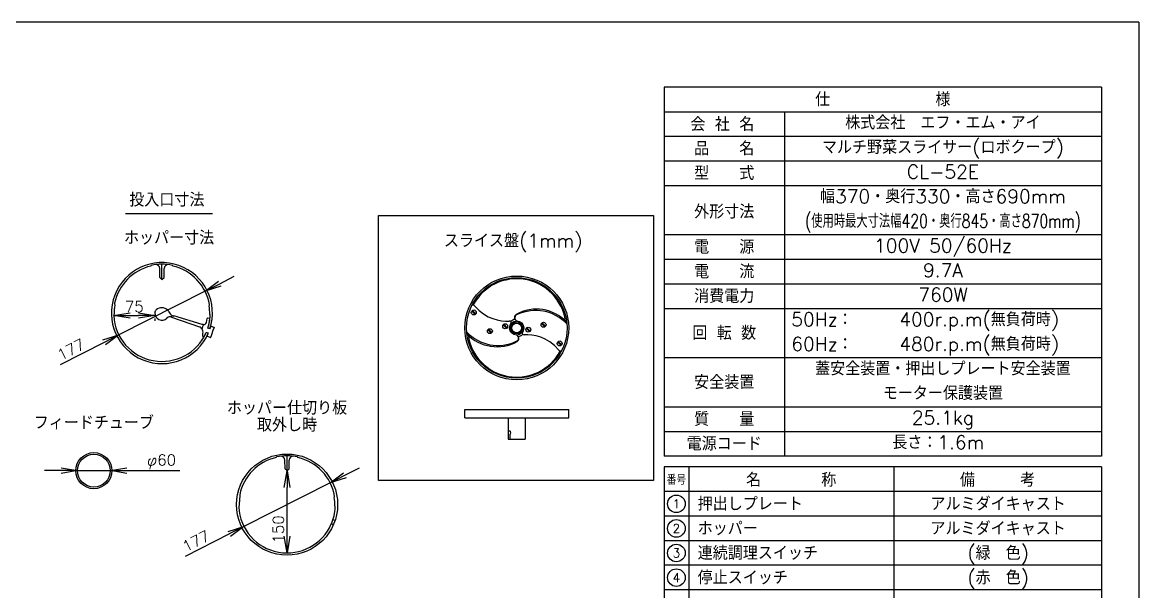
# Model space of a CAD drawing. Extents: x 230 to 4050, y 0 to 2754.
# Drawn here: x 2008 to 4050, y 1712 to 2754 of the extents above; entities that cross this region are included whole.
import ezdxf
from ezdxf.enums import TextEntityAlignment as Align

# ---------------------------------------------------------------- set-up
doc = ezdxf.new("R2010")
doc.units = 0
doc.header["$LTSCALE"] = 2
doc.layers.get('0').update_dxf_attribs({"linetype": 'CONTINUOUS'})
doc.layers.get('DEFPOINTS').update_dxf_attribs({"linetype": 'CONTINUOUS'})
for name, color, linetype in [('DANMEN', 7, 'CONTINUOUS'), ('SIYOU', 7, 'CONTINUOUS'), ('SUNPOU', 7, 'CONTINUOUS'), ('WAKU', 7, 'CONTINUOUS')]:
    doc.layers.add(name, color=color, linetype=linetype)
doc.styles.get("Standard").update_dxf_attribs({"font": 'romans.shx', "bigfont": 'extfont.shx'})
doc.dimstyles.get("Standard").update_dxf_attribs({"dimscale": 10, "dimtxt": 2, "dimasz": 3, "dimexe": 1, "dimexo": 1, "dimgap": 0.6, "dimtad": 3, "dimdec": 0, "dimzin": 0, "dimdsep": 46, "dimtxsty": 'STANDARD', "dimblk1": 'OPEN', "dimblk2": 'OPEN', "dimsah": 1, "dimcen": 1.5, "dimadec": 0, "dimazin": 0, "dimtfac": 1, "dimtdec": 0, "dimtmove": 0, "dimatfit": 0, "dimldrblk": 'DOTSMALL', "dimfxl": 1, "dimtvp": 1, "dimtolj": 1, "dimtzin": 0, "dimarcsym": 0})

# ---------------------------------------------------------------- blocks, each defined once
blk = doc.blocks.new('_OPEN')
at = {"color": 0, "linetype": 'ByBlock'}
for p, q in [((-1, 0.167), (0, 0)), ((0, 0), (-1, -0.167)), ((0, 0), (-1, 0))]:
    blk.add_line(p, q, dxfattribs=at)
blk = doc.blocks.new('*D2')
at = {"layer": 'DEFPOINTS', "color": 0}
for p in [(2175.3, 2217.2), (2250.6, 2221.5), (2250.6, 2217.2)]:
    blk.add_point(p, dxfattribs=at)
at = {"layer": 'SUNPOU', "color": 0, "lineweight": -2}
for p, q in [((2205.3, 2217.2), (2220.6, 2217.2)), ((2250.6, 2211.5), (2250.6, 2207.2))]:
    blk.add_line(p, q, dxfattribs=at)
at = {"layer": 'SUNPOU', "color": 0, "lineweight": -2, "xscale": 30, "yscale": 30, "zscale": 30, "rotation": 180}
blk.add_blockref('_OPEN', (2175.3, 2217.2), dxfattribs=at)
at = {"layer": 'SUNPOU', "color": 0, "lineweight": -2, "xscale": 30, "yscale": 30, "zscale": 30}
blk.add_blockref('_OPEN', (2250.6, 2217.2), dxfattribs=at)
at = {"layer": 'SUNPOU', "color": 0, "insert": (2213, 2233.2), "char_height": 20, "attachment_point": 5}
blk.add_mtext('\\A1;75', dxfattribs=at)
blk = doc.blocks.new('_DotSmall')
at = {"color": 0, "linetype": 'ByBlock', "const_width": 0.5}
blk.add_lwpolyline([(-0.0625, 0, 1), (0.0625, 0, 1)], format="xyb", close=True, dxfattribs=at)
blk = doc.blocks.new('*D3')
at = {"layer": 'DEFPOINTS', "color": 0}
for p in [(2492.4, 1932.7), (2492.4, 1932.7), (2492.4, 1783.1)]:
    blk.add_point(p, dxfattribs=at)
at = {"layer": 'SUNPOU', "color": 0, "lineweight": -2}
for p, q in [((2502.4, 1932.7), (2502.4, 1932.7)), ((2492.4, 1813.1), (2492.4, 1902.7)), ((2502.4, 1783.1), (2502.4, 1783.1))]:
    blk.add_line(p, q, dxfattribs=at)
at = {"layer": 'SUNPOU', "color": 0, "lineweight": -2, "xscale": 30, "yscale": 30, "zscale": 30}
for p, rotation in [((2492.4, 1932.7), 90), ((2492.4, 1783.1), 270)]:
    blk.add_blockref('_OPEN', p, dxfattribs=dict(at, rotation=rotation))
at = {"layer": 'SUNPOU', "color": 0, "insert": (2476.4, 1825.7), "char_height": 20, "attachment_point": 5, "rotation": 90}
blk.add_mtext('\\A1;150', dxfattribs=at)
blk = doc.blocks.new('*D4')
at = {"layer": 'DEFPOINTS', "color": 0}
for p in [(2109.1, 1933.3), (2169.1, 1933.3), (2169.1, 1933.3)]:
    blk.add_point(p, dxfattribs=at)
at = {"layer": 'SUNPOU', "color": 0, "lineweight": -2}
for p, q in [((2109.1, 1943.3), (2109.1, 1943.3)), ((2079.1, 1933.3), (2049.1, 1933.3)), ((2109.1, 1933.3), (2169.1, 1933.3)), ((2199.1, 1933.3), (2296.4, 1933.3))]:
    blk.add_line(p, q, dxfattribs=at)
at = {"layer": 'SUNPOU', "color": 0, "lineweight": -2, "xscale": 30, "yscale": 30, "zscale": 30}
blk.add_blockref('_OPEN', (2109.1, 1933.3), dxfattribs=at)
at = {"layer": 'SUNPOU', "color": 0, "lineweight": -2, "xscale": 30, "yscale": 30, "zscale": 30, "rotation": 180}
blk.add_blockref('_OPEN', (2169.1, 1933.3), dxfattribs=at)
at = {"layer": 'SUNPOU', "color": 0, "insert": (2262.8, 1949.3), "char_height": 20, "attachment_point": 5}
blk.add_mtext('\\A1;φ60', dxfattribs=at)
blk = doc.blocks.new('*D27')
at = {"layer": 'DEFPOINTS', "color": 0}
for p in [(2571.3, 1911.2), (2571.3, 1911.2), (2413.6, 1831)]:
    blk.add_point(p, dxfattribs=at)
at = {"layer": 'SUNPOU', "color": 0, "lineweight": -2}
for p, q in [((2598, 1924.7), (2624.8, 1938.3)), ((2571.3, 1911.2), (2413.6, 1831)), ((2386.9, 1817.4), (2306.1, 1776.4))]:
    blk.add_line(p, q, dxfattribs=at)
at = {"layer": 'SUNPOU', "color": 0, "lineweight": -2, "xscale": 30, "yscale": 30, "zscale": 30}
for p, rotation in [((2571.3, 1911.2), 206.9391639918766), ((2413.6, 1831), 26.93916399187654)]:
    blk.add_blockref('_OPEN', p, dxfattribs=dict(at, rotation=rotation))
at = {"layer": 'SUNPOU', "color": 0, "insert": (2325.9, 1804.4), "char_height": 20, "attachment_point": 5, "rotation": 26.9392}
blk.add_mtext('\\A1;177', dxfattribs=at)
blk = doc.blocks.new('*D28')
at = {"layer": 'DEFPOINTS', "color": 0}
for p in [(2342.5, 2261.6), (2342.5, 2261.6), (2184.8, 2181.5)]:
    blk.add_point(p, dxfattribs=at)
at = {"layer": 'SUNPOU', "color": 0, "lineweight": -2}
for p, q in [((2369.2, 2275.2), (2396, 2288.8)), ((2342.5, 2261.6), (2184.8, 2181.5)), ((2158.1, 2167.9), (2077.3, 2126.8))]:
    blk.add_line(p, q, dxfattribs=at)
at = {"layer": 'SUNPOU', "color": 0, "lineweight": -2, "xscale": 30, "yscale": 30, "zscale": 30}
for p, rotation in [((2342.5, 2261.6), 206.9391639918766), ((2184.8, 2181.5), 26.93916399187654)]:
    blk.add_blockref('_OPEN', p, dxfattribs=dict(at, rotation=rotation))
at = {"layer": 'SUNPOU', "color": 0, "insert": (2097.1, 2154.8), "char_height": 20, "attachment_point": 5, "rotation": 26.9392}
blk.add_mtext('\\A1;177', dxfattribs=at)

msp = doc.modelspace()

# ---------------------------------------------------------------- linework, layer by layer
at = {"color": 2}
for p, q in [((2243.7, 2307.7), (2244.2, 2308.8)), ((2263.6, 2283.1), (2263.6, 2311)), ((2283.6, 2307.7), (2283.1, 2308.8)), ((2259.9, 2286.8), (2259.8, 2303.1)), ((2259.9, 2286.8), (2263.6, 2283.1)), ((2263.6, 2283.1), (2267.4, 2286.8)), ((2267.4, 2286.8), (2267.5, 2303.1)), ((2837.5, 2220.1), (2831.3, 2226.3)), ((2281.7, 2213.5), (2282, 2214.4)), ((2332.9, 2196), (2281.7, 2213.5)), ((2284.9, 2215.8), (2285.2, 2216.7)), ((2337.3, 2200.7), (2285.2, 2216.7)), ((2344.8, 2204.3), (2346.4, 2211.4)), ((2350.5, 2211.9), (2347.5, 2212.2)), ((2836.5, 2219), (2830.2, 2225.3)), ((2332.1, 2196.3), (2332.1, 2196.3)), ((2337.5, 2193.6), (2338.7, 2197.2)), ((2338.7, 2197.2), (2339.4, 2199.4)), ((2348.5, 2184.8), (2344.7, 2186.2)), ((2346.9, 2180.9), (2348.5, 2184.8)), ((2351.5, 2192.4), (2347.7, 2193.9)), ((2352.8, 2196.2), (2351.4, 2192.4)), ((2352.6, 2195.8), (2352.5, 2195.4)), ((2352.9, 2196.5), (2352.8, 2196.2)), ((2353, 2196.7), (2352.9, 2196.5)), ((2353.1, 2196.9), (2353, 2196.7)), ((2353.9, 2197.7), (2353.8, 2197.7)), ((2353.9, 2197.7), (2358.7, 2195.8)), ((2354.2, 2180.2), (2358, 2191.9)), ((2866, 2184.8), (2859.8, 2191.1)), ((2867.1, 2185.9), (2860.8, 2192.1)), ((2894, 2193.8), (2887.7, 2200.1)), ((2895, 2194.8), (2888.8, 2201.1)), ((2930, 2193.8), (2936.2, 2187.5)), ((2931, 2194.8), (2937.3, 2188.6)), ((2957.9, 2202.7), (2964.2, 2196.5)), ((2959, 2203.8), (2965.2, 2197.5)), ((2338.1, 2179.4), (2340.5, 2178.6)), ((2338.2, 2183.2), (2338.4, 2184)), ((2346.6, 2180.1), (2346.7, 2180.4)), ((2346.7, 2179), (2346.6, 2179.1)), ((2346.7, 2180.4), (2346.8, 2180.6)), ((2346.7, 2179), (2352.5, 2176.8)), ((2346.8, 2180.6), (2346.9, 2180.9)), ((2347.1, 2181.2), (2347.2, 2181.6)), ((2352.5, 2176.8), (2352.6, 2176.8)), ((2353.1, 2177.4), (2353.2, 2177.6)), ((2353.2, 2177.6), (2353.3, 2177.8)), ((2353.3, 2177.8), (2353.4, 2178.1)), ((2353.4, 2178.1), (2353.5, 2178.4)), ((2353.5, 2178.4), (2353.7, 2178.8)), ((2353.7, 2178.8), (2353.8, 2179.2)), ((2353.8, 2179.2), (2354, 2179.7)), ((2354, 2179.7), (2354.2, 2180.2)), ((2987.5, 2168.6), (2993.7, 2162.3)), ((2988.5, 2169.6), (2994.8, 2163.3)), ((2817.5, 2030.1), (2817.5, 2045.1)), ((2817.5, 2045.1), (3007.5, 2045.1)), ((3007.5, 2030.1), (3007.5, 2045.1)), ((2817.5, 2030.1), (3007.5, 2030.1)), ((2897, 2030.1), (2897, 1991.1)), ((2928, 2030.1), (2928, 1991.1)), ((2897, 2006.1), (2900, 2006.1)), ((2897, 1991.1), (2928, 1991.1)), ((2900, 1999.1), (2900, 1991.1)), ((2492.4, 1932.7), (2492.5, 1960.5)), ((2472.5, 1957.2), (2473, 1958.4)), ((2488.7, 1936.4), (2488.6, 1952.6)), ((2496.2, 1936.4), (2496.3, 1952.6)), ((2512.4, 1957.2), (2511.9, 1958.4)), ((2488.7, 1936.4), (2492.4, 1932.7)), ((2492.4, 1932.7), (2496.2, 1936.4)), ((2580.2, 1842), (2576.5, 1843.5)), ((2577.3, 1834.3), (2573.5, 1835.8))]:
    msp.add_line(p, q, dxfattribs=at)
for points in [[(2353.8, 2197.7), (2353.6, 2197.7), (2353.5, 2197.6), (2353.3, 2197.6), (2353.3, 2197.5), (2353.3, 2197.4), (2353.2, 2197.4), (2353.2, 2197.4), (2353.2, 2197.3), (2353.2, 2197.3), (2353.2, 2197.2), (2353.1, 2197.2), (2353.1, 2197.1), (2353.1, 2196.9)], [(2338.2, 2183.2), (2338.1, 2182.9), (2338, 2182.6), (2337.9, 2182.3), (2337.9, 2182.1), (2337.8, 2181.9), (2337.7, 2181.6), (2337.7, 2181.5), (2337.6, 2181.3), (2337.6, 2181.1), (2337.6, 2181), (2337.5, 2180.9), (2337.5, 2180.8), (2337.5, 2180.7), (2337.5, 2180.7), (2337.5, 2180.6), (2337.4, 2180.5), (2337.4, 2180.4), (2337.5, 2180.2), (2337.5, 2180), (2337.6, 2179.8), (2337.8, 2179.6), (2338, 2179.5), (2338.1, 2179.4)], [(2346.6, 2179.1), (2346.5, 2179.2), (2346.4, 2179.3), (2346.4, 2179.5), (2346.4, 2179.6), (2346.4, 2179.6), (2346.4, 2179.7), (2346.4, 2179.7), (2346.5, 2179.7), (2346.5, 2179.8), (2346.5, 2179.8), (2346.5, 2179.9), (2346.5, 2180), (2346.6, 2180.1)], [(2352.6, 2176.8), (2352.8, 2176.8), (2352.9, 2176.9), (2353, 2177), (2353, 2177), (2353, 2177), (2353, 2177.1), (2353, 2177.1), (2353.1, 2177.1), (2353.1, 2177.2), (2353.1, 2177.2), (2353.1, 2177.4)]]:
    msp.add_lwpolyline(points, dxfattribs=at)
for centre, radius in [((2912.5, 2194.3), 95), ((2912.5, 2194.3), 92), ((2833.9, 2222.7), 4.5), ((2912.5, 2194.3), 13), ((2912.5, 2194.3), 11), ((2863.4, 2188.5), 4.5), ((2891.4, 2197.4), 4.5), ((2912.5, 2194.3), 9), ((2933.6, 2191.2), 4.5), ((2961.6, 2200.1), 4.5), ((2991.1, 2166), 4.5), ((2492.4, 1871.1), 92.5)]:
    msp.add_circle(centre, radius, dxfattribs=at)
for centre, radius, start, end in [((2263.6, 2221.5), 92.4, 341.6784, 336.5772), ((2263.6, 2221.5), 88.4, 103.0352, 168.1975), ((2263.6, 2221.5), 89.4, 77.4413, 102.5486), ((2251.9, 2302.2), 7.95, 6.2233, 91.5341), ((2275.4, 2302.2), 7.95, 88.4558, 173.7666), ((2263.6, 2221.5), 88.4, 10.0692, 76.9547), ((2912.5, 2194.3), 90, 8.2284, 152.1785), ((2263.6, 2221.5), 87.5, 170.268, 180.9088), ((2182.6, 2238.5), 5.63, 168.4811, 202.7212), ((2257.7, 2222), 7.06, 130.4913, 150.5172), ((2263.7, 2215), 16.2, 48.0604, 130.4107), ((2347.5, 2236.5), 3.23, 322.9783, 8.1004), ((2263.6, 2221.5), 87.4, 358.4159, 8.5913), ((2832.7, 2232.8), 3.49, 37.3841, 140.8332), ((2948.7, 2152.8), 75.9, 43.3128, 119.2659), ((2947.1, 2148), 78.3, 43.1532, 115.3879), ((2180.9, 2217.2), 5.63, 148.4556, 182.6957), ((2263.6, 2221.5), 88.4, 182.9792, 336.4018), ((2263.6, 2221.5), 13, 175.5249, 314.7149), ((2279.1, 2205.9), 9, 71.1525, 134.7151), ((2288.8, 2228.2), 13, 198.5975, 238.6998), ((2288.8, 2228.2), 13, 238.6998, 252.8498), ((2347.4, 2211.2), 1, 83.7925, 167.5865), ((2263.6, 2221.5), 88.4, 341.7638, 356.938), ((2264.6, 2221.2), 87.4, 341.7638, 353.1296), ((2350.4, 2210.9), 1, 353.1296, 83.7925), ((2348.7, 2216.9), 3.23, 358.9067, 44.0289), ((2899.5, 2203.7), 3, 324.0988, 101.6672), ((2912.5, 2194.3), 16, 99.9303, 133.34), ((2915.3, 2213.4), 6.7, 123.5204, 245.1378), ((2915.3, 2212.9), 6.2, 106.7685, 243.3366), ((2328.8, 2186.8), 10, 60.1939, 65.9758), ((2328.8, 2186.9), 10, 343.5104, 37.9865), ((2339.5, 2206.1), 5.68, 268.8498, 341.4651), ((2264.6, 2221.2), 87.4, 330.9162, 336.367), ((2358.6, 2195.5), 0.396, 37.563, 46.6051), ((2877.9, 2240.6), 78.3, 223.1532, 295.3879), ((2925.5, 2184.9), 3, 144.0988, 281.6672), ((2340.7, 2179.1), 0.5, 251.9846, 309.4711), ((2876.3, 2235.8), 75.9, 223.3128, 299.2659), ((2912.5, 2194.3), 90, 188.2284, 332.1785), ((2909.7, 2175.8), 6.2, 286.7685, 63.3366), ((2909.7, 2175.2), 6.7, 303.5204, 65.1378), ((2912.5, 2194.3), 16, 279.9303, 313.34), ((2992.3, 2155.8), 3.49, 217.3841, 320.8332), ((2492.4, 1871.1), 89.4, 77.4413, 102.5486), ((2492.4, 1871.1), 88.4, 103.0352, 168.1975), ((2480.7, 1951.8), 7.95, 6.2233, 91.5341), ((2504.2, 1951.8), 7.95, 88.4558, 173.7666), ((2492.4, 1871.1), 88.4, 10.0692, 76.9547), ((2492.4, 1871.1), 87.5, 170.268, 180.9088), ((2411.4, 1888.1), 5.63, 168.4811, 202.7212), ((2576.3, 1886.1), 3.23, 322.9783, 8.1004), ((2492.4, 1871.1), 87.4, 358.4159, 8.5913), ((2409.7, 1866.8), 5.63, 148.4556, 182.6957), ((2492.4, 1871.1), 88.4, 182.9792, 336.4018), ((2492.4, 1871.1), 88.4, 336.4477, 356.938), ((2577.5, 1866.4), 3.23, 358.9067, 44.0289)]:
    msp.add_arc(centre, radius, start, end, dxfattribs=at)
msp.add_ellipse((2900, 2002.6), major_axis=(0, 3.5), ratio=0.467043, start_param=3.141593, end_param=6.283185, dxfattribs=at)
for points in [[(2276.5, 2224.1), (2276.1, 2225.2), (2275.4, 2226.3), (2274.5, 2227.1)], [(2835.5, 2234.9), (2856.3, 2209.6), (2882, 2207), (2898.9, 2206.6)], [(2250.7, 2222.5), (2250.8, 2223.5), (2251.1, 2224.6), (2251.6, 2225.5)], [(2336.7, 2193), (2335.9, 2194), (2334.9, 2194.9), (2333.8, 2195.5)], [(2339.3, 2200.4), (2338.7, 2200.4), (2338, 2200.5), (2337.3, 2200.7)], [(2358.7, 2195.8), (2358.8, 2195.8), (2358.8, 2195.8), (2358.8, 2195.8)], [(2358.9, 2195.7), (2358.9, 2195.7), (2359, 2195.6), (2359, 2195.5)], [(2359, 2195.5), (2359, 2195.5), (2359, 2195.4), (2359, 2195.3)], [(2989.5, 2153.7), (2968.7, 2179.1), (2943, 2181.7), (2926.1, 2182)]]:
    msp.add_open_spline(points, degree=3, dxfattribs=at)
for points, knots in [([(2336.7, 2193), (2336.7, 2193), (2336.8, 2193), (2336.8, 2193.1), (2336.9, 2193.1), (2337, 2193.2), (2337.2, 2193.4), (2337.4, 2193.5), (2337.5, 2193.6)], [0, 0, 0, 0, 0.018229, 0.074161, 0.165984, 0.289914, 0.614843, 1, 1, 1, 1]), ([(2339.4, 2200.4), (2339.4, 2200.4), (2339.3, 2200.4), (2339.4, 2200.4), (2339.4, 2200.4)], [0, 0, 0, 0, 0.751564, 1, 1, 1, 1]), ([(2339.4, 2199.4), (2339.4, 2199.5), (2339.4, 2199.8), (2339.4, 2200.1), (2339.4, 2200.4)], [0, 0, 0, 0, 0.315427, 1, 1, 1, 1]), ([(2359, 2195.3), (2359, 2195.3), (2358.9, 2195.3), (2358.9, 2195.3), (2358.9, 2195.2), (2358.9, 2195), (2358.8, 2194.7), (2358.7, 2194.3), (2358.5, 2193.8), (2358.3, 2193), (2358.1, 2192.3), (2358, 2191.9)], [0, 0, 0, 0, 0.005046, 0.019595, 0.043596, 0.076808, 0.16947, 0.293963, 0.445473, 0.61813, 1, 1, 1, 1])]:
    msp.add_open_spline(points, degree=3, knots=knots, dxfattribs=at)
at = {"layer": 'DANMEN', "color": 2}
for radius in [33, 30]:
    msp.add_circle((2139.1, 1933.2), radius, dxfattribs=at)
at = {"layer": 'SIYOU', "color": 6}
for p, q in [((3982, 2635), (3182, 2635)), ((3182, 2635), (3182, 1960)), ((3982, 2635), (3982, 1960)), ((3982, 1960), (3182, 1960)), ((3182, 1940), (3182, 1130)), ((3982, 1940), (3182, 1940)), ((3982, 1940), (3982, 1130))]:
    msp.add_line(p, q, dxfattribs=at)
at = {"layer": 'SIYOU', "color": 7}
for p, q in [((3182, 2590), (3982, 2590)), ((3402, 2590), (3402, 1960)), ((3182, 2545), (3982, 2545)), ((3182, 2500), (3982, 2500)), ((3182, 2455), (3982, 2455)), ((3182, 2365), (3982, 2365)), ((3182, 2320), (3982, 2320)), ((3182, 2275), (3982, 2275)), ((3182, 2230), (3982, 2230)), ((3182, 2140), (3982, 2140)), ((3182, 2050), (3982, 2050)), ((3182, 2005), (3982, 2005)), ((3227, 1940), (3227, 1130)), ((3602, 1940), (3602, 1130)), ((3982, 1895), (3182, 1895)), ((3982, 1850), (3182, 1850)), ((3982, 1805), (3182, 1805)), ((3982, 1760), (3182, 1760)), ((3982, 1715), (3182, 1715))]:
    msp.add_line(p, q, dxfattribs=at)
at = {"layer": 'SIYOU', "color": 1}
msp.add_line((2197, 2403.8), (2356.3, 2403.8), dxfattribs=at)
at = {"layer": 'SIYOU'}
for centre in [(3204.5, 1872.5), (3204.5, 1827.5), (3204.5, 1782.5), (3204.5, 1737.5)]:
    msp.add_circle(centre, 16.1, dxfattribs=at)
at = {"layer": 'SUNPOU'}
msp.add_lwpolyline([(2659.5, 2399.9), (3162.9, 2399.9), (3162.9, 1915), (2659.5, 1915)], close=True, dxfattribs=at)
at = {"layer": 'WAKU', "color": 6}
for q in [(230, 2753.5), (4050, 0)]:
    msp.add_line((4050, 2753.5), q, dxfattribs=at)

# ---------------------------------------------------------------- texts
at = {"layer": 'SIYOU'}
for s, p in [('仕\u3000\u3000\u3000\u3000\u3000\u3000\u3000様', (3582, 2612.5)), ('会 社 名', (3288.6, 2566.9)), ('品\u3000\u3000名', (3292, 2522.5)), ('型\u3000\u3000式', (3292, 2477.5)), ('外形寸法', (3292, 2407)), ('電\u3000\u3000源', (3292, 2342.5)), ('電\u3000\u3000流', (3292, 2297.5)), ('消費電力', (3292, 2252.5)), ('回 転 数', (3292, 2185)), ('安全装置', (3292.1, 2095)), ('質\u3000\u3000量', (3292, 2027.5)), ('電源コード', (3292, 1982.5))]:
    msp.add_text(s, height=25, dxfattribs=at).set_placement(p, align=Align.MIDDLE_CENTER)
at = {"layer": 'SIYOU', "color": 1}
for s, p in [('株式会社\u3000エフ・エム・アイ', (3692, 2570)), ('マルチ野菜スライサー(ロボクープ)', (3692, 2525)), ('CL-52E', (3692, 2480)), ('幅370・奥行330・高さ690mm', (3692, 2435)), ('100V 50/60Hz', (3692, 2345)), ('9.7A', (3692, 2300)), ('760W', (3692, 2255)), ('400r.p.m(無負荷時)', (3758.3, 2210)), ('480r.p.m(無負荷時)', (3758.3, 2165)), ('蓋安全装置・押出しプレート安全装置', (3692, 2120)), ('モーター保護装置', (3692, 2075)), ('25.1kg', (3692, 2030)), ('長さ：1.6m ', (3692, 1985)), ('アルミダイキャスト', (3793, 1872.5)), ('アルミダイキャスト', (3793, 1827.5)), ('(緑\u3000色)', (3793, 1782.5)), ('(赤\u3000色)', (3793, 1737.5))]:
    msp.add_text(s, height=25, dxfattribs=at).set_placement(p, align=Align.MIDDLE_CENTER)
for s, p in [('投入口寸法', (2203.8, 2416.3)), ('スライス盤(1mm)', (2779.3, 2341.4))]:
    msp.add_text(s, height=25, dxfattribs=at).set_placement(p)
at = {"layer": 'SIYOU', "color": 1, "width": 0.75}
msp.add_text('(使用時最大寸法幅420・奥行845・高さ870mm)', height=25, dxfattribs=at).set_placement((3692, 2390), align=Align.MIDDLE_CENTER)
at = {"layer": 'SIYOU', "color": 1}
for s, p in [('ホッパー寸法', (2276.7, 2339.3)), ('ホッパー仕切り板', (2492.4, 2028)), ('フィードチューブ', (2139.1, 2001)), ('取外し時', (2492.4, 1996.9))]:
    msp.add_text(s, height=25, dxfattribs=at).set_placement(p, align=Align.BOTTOM_CENTER)
for s, p in [('50Hz：', (3414.7, 2210)), ('60Hz：', (3414.7, 2165))]:
    msp.add_text(s, height=25, dxfattribs=at).set_placement(p, align=Align.MIDDLE_LEFT)
at = {"layer": 'SIYOU'}
for s, height, p in [('番号', 16.07, (3204.5, 1917.5)), ('名\u3000\u3000\u3000\u3000称', 25, (3414.5, 1917.5)), ('備\u3000\u3000\u3000考', 25, (3792, 1917.5)), ('1', 16.1, (3204.5, 1872.5)), ('2', 16.1, (3204.5, 1827.5)), ('3', 16.1, (3204.5, 1782.5)), ('4', 16.1, (3204.5, 1737.5))]:
    msp.add_text(s, height=height, dxfattribs=at).set_placement(p, align=Align.MIDDLE)
for s, p in [('押出しプレート', (3243.4, 1872.5)), ('ホッパー', (3243.4, 1827.5)), ('連続調理スイッチ', (3243.4, 1782.5)), ('停止スイッチ', (3243.4, 1737.5))]:
    msp.add_text(s, height=25, dxfattribs=at).set_placement(p, align=Align.MIDDLE_LEFT)

# ---------------------------------------------------------------- dimensions: what is measured, and where the dimension line sits
at = {"layer": 'SUNPOU'}
for base, p1, p2, angle, picture, middle, dimtype in [((2342.5, 2261.6), (2184.8, 2181.5), (2342.5, 2261.6), 26.9392, '*D28', (2104.3, 2140.5), 161), ((2571.3, 1911.2), (2413.6, 1831), (2571.3, 1911.2), 26.9392, '*D27', (2333.1, 1790.1), 161), ((2492.4, 1932.7), (2492.4, 1783.1), (2492.4, 1932.7), 90, '*D3', (2492.4, 1825.7), 160)]:
    dim = msp.add_linear_dim(base=base, p1=p1, p2=p2, angle=angle, dimstyle='STANDARD', dxfattribs=at)
    dim.commit()
    dim.dimension.update_dxf_attribs({"geometry": picture, "text_midpoint": middle, "dimtype": dimtype})
dim = msp.add_linear_dim(base=(2250.6, 2217.2), p1=(2175.3, 2217.2), p2=(2250.6, 2221.5), dimstyle='STANDARD', dxfattribs=at)
dim.commit()
dim.dimension.update_dxf_attribs({"geometry": '*D2', "text_midpoint": (2213, 2233.2)})
dim = msp.add_linear_dim(base=(2169.1, 1933.3), p1=(2109.1, 1933.3), p2=(2169.1, 1933.3), text='φ<>', dimstyle='STANDARD', dxfattribs=at)
dim.commit()
dim.dimension.update_dxf_attribs({"geometry": '*D4', "text_midpoint": (2262.8, 1949.3)})

doc.saveas('drawing.dxf')
